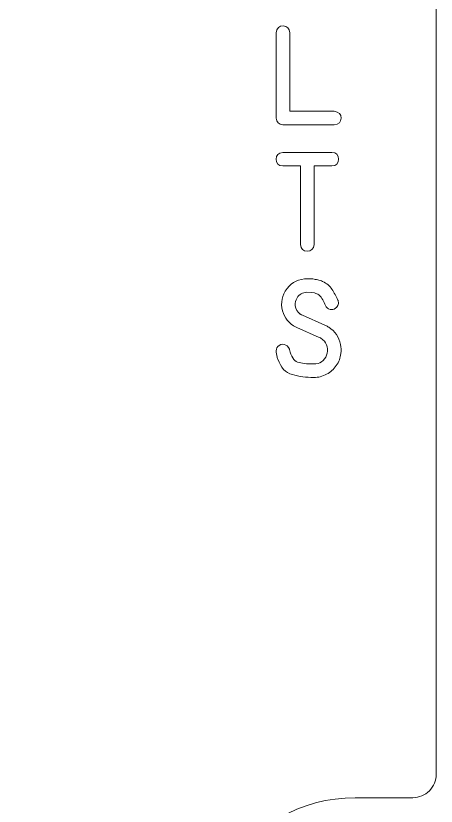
# Model space of a CAD drawing. Header units: millimetres. Extents: x -72 to 72, y -60 to 60.
# Drawn here: x 53.74 to 71.73, y -31.64 to 2.21 of the extents above; entities that cross this region are included whole.
import ezdxf

# ---------------------------------------------------------------- set-up
doc = ezdxf.new("R2010")
doc.units = ezdxf.units.MM
doc.layers.add('CUT', color=7, linetype='Continuous')
doc.layers.add('ENGRAVE', color=1, linetype='Continuous')

msp = doc.modelspace()

# ---------------------------------------------------------------- linework, layer by layer
at = {"layer": 'CUT', "lineweight": 9}
msp.add_open_spline([(70.6599, -60.1342), (70.9361, -60.152), (71.2072, -60.0547), (71.409, -59.8654), (71.409, -59.8654), (71.6108, -59.676), (71.7252, -59.413), (71.725, -59.1363), (71.725, -59.1363), (71.725, -59.1363), (71.725, -45.2787), (71.725, -45.2787), (71.725, -45.2787), (71.7248, -45.0133), (71.6193, -44.7589), (71.4315, -44.5713), (71.4315, -44.5713), (71.2437, -44.3838), (70.9904, -44.2785), (70.725, -44.2787), (70.725, -44.2787), (70.725, -44.2787), (68.2625, -44.2787), (68.2625, -44.2787), (68.2625, -44.2787), (65.9403, -44.2787), (63.7945, -43.0398), (62.6333, -41.0287), (62.6333, -41.0287), (61.4722, -39.0176), (61.4722, -36.5398), (62.6333, -34.5287), (62.6333, -34.5287), (63.7945, -32.5176), (65.9403, -31.2787), (68.2625, -31.2787), (68.2625, -31.2787), (68.2625, -31.2787), (70.725, -31.2787), (70.725, -31.2787), (70.725, -31.2787), (70.9904, -31.2785), (71.2448, -31.173), (71.4324, -30.9852), (71.4324, -30.9852), (71.6199, -30.7974), (71.7252, -30.5441), (71.725, -30.2787), (71.725, -30.2787), (71.725, -30.2787), (71.725, 40.4463), (71.725, 40.4463), (71.725, 40.4463), (71.7248, 40.7117), (71.6193, 40.9661), (71.4315, 41.1537), (71.4315, 41.1537), (71.2437, 41.3412), (70.9904, 41.4465), (70.725, 41.4463), (70.725, 41.4463), (70.725, 41.4463), (68.2625, 41.4463), (68.2625, 41.4463), (68.2625, 41.4463), (65.9403, 41.4463), (63.7945, 42.6852), (62.6333, 44.6963), (62.6333, 44.6963), (61.4722, 46.7074), (61.4722, 49.1852), (62.6333, 51.1963), (62.6333, 51.1963), (63.7945, 53.2074), (65.9403, 54.4463), (68.2625, 54.4463), (68.2625, 54.4463), (68.2625, 54.4463), (70.725, 54.4463), (70.725, 54.4463), (70.725, 54.4463), (70.9904, 54.4465), (71.2448, 54.552), (71.4324, 54.7398), (71.4324, 54.7398), (71.6199, 54.9276), (71.7252, 55.1809), (71.725, 55.4463), (71.725, 55.4463), (71.725, 55.4463), (71.725, 59.2206), (71.725, 59.2206), (71.725, 59.2206), (71.7248, 59.486), (71.6193, 59.7404), (71.4315, 59.928), (71.4315, 59.928), (71.2437, 60.1155), (70.9904, 60.2208), (70.725, 60.2206), (70.725, 60.2206), (70.725, 60.2206), (-70.725, 60.2206), (-70.725, 60.2206), (-70.725, 60.2206), (-70.9904, 60.2204), (-71.2448, 60.1148), (-71.4324, 59.9271), (-71.4324, 59.9271), (-71.6199, 59.7393), (-71.7252, 59.486), (-71.725, 59.2206), (-71.725, 59.2206), (-71.725, 59.2206), (-71.725, 55.4463), (-71.725, 55.4463), (-71.725, 55.4463), (-71.7248, 55.1809), (-71.6192, 54.9265), (-71.4315, 54.7389), (-71.4315, 54.7389), (-71.2437, 54.5514), (-70.9904, 54.4461), (-70.725, 54.4463), (-70.725, 54.4463), (-70.725, 54.4463), (-68.2625, 54.4463), (-68.2625, 54.4463), (-68.2625, 54.4463), (-65.9403, 54.4463), (-63.7944, 53.2074), (-62.6333, 51.1963), (-62.6333, 51.1963), (-61.4722, 49.1852), (-61.4722, 46.7074), (-62.6333, 44.6963), (-62.6333, 44.6963), (-63.7944, 42.6852), (-65.9403, 41.4463), (-68.2625, 41.4463), (-68.2625, 41.4463), (-68.2625, 41.4463), (-70.725, 41.4463), (-70.725, 41.4463), (-70.725, 41.4463), (-70.9904, 41.4461), (-71.2448, 41.3405), (-71.4324, 41.1528), (-71.4324, 41.1528), (-71.6199, 40.965), (-71.7252, 40.7117), (-71.725, 40.4463), (-71.725, 40.4463), (-71.725, 40.4463), (-71.725, -30.2787), (-71.725, -30.2787), (-71.725, -30.2787), (-71.7248, -30.5441), (-71.6192, -30.7985), (-71.4315, -30.9861), (-71.4315, -30.9861), (-71.2437, -31.1736), (-70.9904, -31.2789), (-70.725, -31.2787), (-70.725, -31.2787), (-70.725, -31.2787), (-68.2625, -31.2787), (-68.2625, -31.2787), (-68.2625, -31.2787), (-65.9403, -31.2787), (-63.7944, -32.5176), (-62.6333, -34.5287), (-62.6333, -34.5287), (-61.4722, -36.5398), (-61.4722, -39.0176), (-62.6333, -41.0287), (-62.6333, -41.0287), (-63.7944, -43.0398), (-65.9403, -44.2787), (-68.2625, -44.2787), (-68.2625, -44.2787), (-68.2625, -44.2787), (-70.725, -44.2787), (-70.725, -44.2787), (-70.725, -44.2787), (-70.9904, -44.2789), (-71.2448, -44.3845), (-71.4324, -44.5722), (-71.4324, -44.5722), (-71.6199, -44.76), (-71.7252, -45.0133), (-71.725, -45.2787), (-71.725, -45.2787), (-71.725, -45.2787), (-71.725, -49.9113), (-71.725, -49.9113), (-71.725, -49.9113), (-71.7247, -50.4387), (-71.3163, -50.8752), (-70.7901, -50.9092), (-70.7901, -50.9092), (-70.7901, -50.9092), (70.6599, -60.1342), (70.6599, -60.1342)], degree=3, knots=[0, 0, 0, 0, 0.0192308, 0.0192308, 0.0192308, 0.0192308, 0.0384615, 0.0384615, 0.0384615, 0.0384615, 0.0576923, 0.0576923, 0.0576923, 0.0576923, 0.0769231, 0.0769231, 0.0769231, 0.0769231, 0.0961538, 0.0961538, 0.0961538, 0.0961538, 0.1153846, 0.1153846, 0.1153846, 0.1153846, 0.1346154, 0.1346154, 0.1346154, 0.1346154, 0.1538462, 0.1538462, 0.1538462, 0.1538462, 0.1730769, 0.1730769, 0.1730769, 0.1730769, 0.1923077, 0.1923077, 0.1923077, 0.1923077, 0.2115385, 0.2115385, 0.2115385, 0.2115385, 0.2307692, 0.2307692, 0.2307692, 0.2307692, 0.25, 0.25, 0.25, 0.25, 0.2692308, 0.2692308, 0.2692308, 0.2692308, 0.2884615, 0.2884615, 0.2884615, 0.2884615, 0.3076923, 0.3076923, 0.3076923, 0.3076923, 0.3269231, 0.3269231, 0.3269231, 0.3269231, 0.3461538, 0.3461538, 0.3461538, 0.3461538, 0.3653846, 0.3653846, 0.3653846, 0.3653846, 0.3846154, 0.3846154, 0.3846154, 0.3846154, 0.4038462, 0.4038462, 0.4038462, 0.4038462, 0.4230769, 0.4230769, 0.4230769, 0.4230769, 0.4423077, 0.4423077, 0.4423077, 0.4423077, 0.4615385, 0.4615385, 0.4615385, 0.4615385, 0.4807692, 0.4807692, 0.4807692, 0.4807692, 0.5, 0.5, 0.5, 0.5, 0.5192308, 0.5192308, 0.5192308, 0.5192308, 0.5384615, 0.5384615, 0.5384615, 0.5384615, 0.5576923, 0.5576923, 0.5576923, 0.5576923, 0.5769231, 0.5769231, 0.5769231, 0.5769231, 0.5961538, 0.5961538, 0.5961538, 0.5961538, 0.6153846, 0.6153846, 0.6153846, 0.6153846, 0.6346154, 0.6346154, 0.6346154, 0.6346154, 0.6538462, 0.6538462, 0.6538462, 0.6538462, 0.6730769, 0.6730769, 0.6730769, 0.6730769, 0.6923077, 0.6923077, 0.6923077, 0.6923077, 0.7115385, 0.7115385, 0.7115385, 0.7115385, 0.7307692, 0.7307692, 0.7307692, 0.7307692, 0.75, 0.75, 0.75, 0.75, 0.7692308, 0.7692308, 0.7692308, 0.7692308, 0.7884615, 0.7884615, 0.7884615, 0.7884615, 0.8076923, 0.8076923, 0.8076923, 0.8076923, 0.8269231, 0.8269231, 0.8269231, 0.8269231, 0.8461538, 0.8461538, 0.8461538, 0.8461538, 0.8653846, 0.8653846, 0.8653846, 0.8653846, 0.8846154, 0.8846154, 0.8846154, 0.8846154, 0.9038462, 0.9038462, 0.9038462, 0.9038462, 0.9230769, 0.9230769, 0.9230769, 0.9230769, 0.9423077, 0.9423077, 0.9423077, 0.9423077, 0.9615385, 0.9615385, 0.9615385, 0.9615385, 1, 1, 1, 1], dxfattribs=at)
at = {"layer": 'ENGRAVE', "lineweight": 9}
for points, knots in [([(65.1692, -2.4552), (64.9999, -2.4439), (64.9018, -2.3487), (64.8757, -2.1681), (64.8757, -2.1681), (64.8757, -2.1681), (64.8757, 1.4867), (64.8757, 1.4867), (64.8757, 1.4867), (64.9046, 1.685), (65.0055, 1.7823), (65.1777, 1.7795), (65.1777, 1.7795), (65.3498, 1.776), (65.4437, 1.6779), (65.4585, 1.4867), (65.4585, 1.4867), (65.4585, 1.4867), (65.4585, -1.8781), (65.4585, -1.8781), (65.4585, -1.8781), (65.4585, -1.8781), (67.3663, -1.8767), (67.3663, -1.8767), (67.3663, -1.8767), (67.5624, -1.8985), (67.6591, -1.9973), (67.657, -2.173), (67.657, -2.173), (67.6549, -2.3487), (67.5575, -2.4425), (67.3642, -2.4552), (67.3642, -2.4552), (67.3642, -2.4552), (65.1692, -2.4552), (65.1692, -2.4552)], [0, 0, 0, 0, 0.1, 0.1, 0.1, 0.1, 0.2, 0.2, 0.2, 0.2, 0.3, 0.3, 0.3, 0.3, 0.4, 0.4, 0.4, 0.4, 0.5, 0.5, 0.5, 0.5, 0.6, 0.6, 0.6, 0.6, 0.7, 0.7, 0.7, 0.7, 0.8, 0.8, 0.8, 0.8, 1, 1, 1, 1]), ([(65.9234, -7.5802), (65.9234, -7.5802), (65.9234, -4.219), (65.9234, -4.219), (65.9234, -4.219), (65.9234, -4.219), (65.165, -4.219), (65.165, -4.219), (65.165, -4.219), (64.9724, -4.2042), (64.8757, -4.1068), (64.8764, -3.929), (64.8764, -3.929), (64.8771, -3.7505), (64.9738, -3.6524), (65.165, -3.6362), (65.165, -3.6362), (65.165, -3.6362), (67.2633, -3.6362), (67.2633, -3.6362), (67.2633, -3.6362), (67.4531, -3.651), (67.549, -3.7491), (67.5497, -3.929), (67.5497, -3.929), (67.5504, -4.1082), (67.4545, -4.2056), (67.2633, -4.219), (67.2633, -4.219), (67.2633, -4.219), (66.5069, -4.219), (66.5069, -4.219), (66.5069, -4.219), (66.5069, -4.219), (66.5069, -7.5802), (66.5069, -7.5802), (66.5069, -7.5802), (66.4752, -7.7757), (66.3736, -7.8723), (66.2014, -7.8695), (66.2014, -7.8695), (66.03, -7.8667), (65.9376, -7.77), (65.9234, -7.5802)], [0, 0, 0, 0, 0.0833333, 0.0833333, 0.0833333, 0.0833333, 0.1666667, 0.1666667, 0.1666667, 0.1666667, 0.25, 0.25, 0.25, 0.25, 0.3333333, 0.3333333, 0.3333333, 0.3333333, 0.4166667, 0.4166667, 0.4166667, 0.4166667, 0.5, 0.5, 0.5, 0.5, 0.5833333, 0.5833333, 0.5833333, 0.5833333, 0.6666667, 0.6666667, 0.6666667, 0.6666667, 0.75, 0.75, 0.75, 0.75, 0.8333333, 0.8333333, 0.8333333, 0.8333333, 1, 1, 1, 1]), ([(66.955, -11.0331), (66.955, -11.0331), (66.9881, -11.0472), (66.9881, -11.0472), (66.9881, -11.0472), (66.9881, -11.0472), (67.0255, -11.0655), (67.0255, -11.0655), (67.0255, -11.0655), (67.0255, -11.0655), (67.0587, -11.0846), (67.0587, -11.0846), (67.0587, -11.0846), (67.0678, -11.0916), (67.0791, -11.098), (67.0904, -11.1043), (67.0904, -11.1043), (67.1024, -11.11), (67.1137, -11.117), (67.125, -11.1234), (67.125, -11.1234), (67.3973, -11.3026), (67.5667, -11.551), (67.6309, -11.8677), (67.6309, -11.8677), (67.6556, -11.9919), (67.6612, -12.1196), (67.6478, -12.2502), (67.6478, -12.2502), (67.6252, -12.4378), (67.5596, -12.6107), (67.4503, -12.7701), (67.4503, -12.7701), (67.3409, -12.9296), (67.2033, -13.0524), (67.0382, -13.1391), (67.0382, -13.1391), (66.8604, -13.233), (66.6763, -13.2796), (66.4858, -13.2796), (66.4858, -13.2796), (66.1662, -13.2796), (65.8614, -13.2386), (65.57, -13.1568), (65.57, -13.1568), (65.2793, -13.0749), (65.0718, -12.8555), (64.9484, -12.4985), (64.9484, -12.4985), (64.9314, -12.4526), (64.9194, -12.4061), (64.911, -12.3581), (64.911, -12.3581), (64.9025, -12.3094), (64.8926, -12.2614), (64.882, -12.2128), (64.882, -12.2128), (64.8616, -12.114), (64.8856, -12.0265), (64.9554, -11.9503), (64.9554, -11.9503), (65.0246, -11.8748), (65.1114, -11.8459), (65.2144, -11.8635), (65.2144, -11.8635), (65.3237, -11.8861), (65.3992, -11.9531), (65.4423, -12.066), (65.4423, -12.066), (65.4423, -12.066), (65.4486, -12.0851), (65.4486, -12.0851), (65.4486, -12.0851), (65.5142, -12.3842), (65.6299, -12.5627), (65.7943, -12.6206), (65.7943, -12.6206), (65.9594, -12.6784), (66.188, -12.7045), (66.4815, -12.6989), (66.4815, -12.6989), (66.7518, -12.6989), (66.9373, -12.5719), (67.0382, -12.3186), (67.0382, -12.3186), (67.082, -12.2057), (67.089, -12.0879), (67.0587, -11.9658), (67.0587, -11.9658), (67.0283, -11.8445), (66.9684, -11.7422), (66.8788, -11.661), (66.8788, -11.661), (66.8385, -11.6264), (66.7863, -11.5947), (66.7214, -11.5644), (66.7214, -11.5644), (66.7214, -11.5644), (65.7647, -11.1446), (65.7647, -11.1446), (65.7647, -11.1446), (65.7647, -11.1446), (65.7336, -11.1276), (65.7336, -11.1276), (65.7336, -11.1276), (65.4204, -10.9625), (65.2264, -10.7276), (65.1509, -10.4228), (65.1509, -10.4228), (65.0584, -10.07), (65.1226, -9.7539), (65.3442, -9.4731), (65.3442, -9.4731), (65.565, -9.193), (65.8557, -9.0526), (66.2148, -9.0526), (66.2148, -9.0526), (66.2148, -9.0526), (66.4427, -9.0589), (66.4427, -9.0589), (66.4427, -9.0589), (66.5168, -9.0724), (66.5888, -9.0858), (66.6572, -9.0992), (66.6572, -9.0992), (66.7264, -9.1119), (66.7962, -9.1344), (66.8661, -9.1662), (66.8661, -9.1662), (67.0396, -9.2473), (67.173, -9.3595), (67.2654, -9.5013), (67.2654, -9.5013), (67.3578, -9.6431), (67.4411, -9.797), (67.5152, -9.9621), (67.5152, -9.9621), (67.5222, -9.9776), (67.5286, -9.9952), (67.5342, -10.0157), (67.5342, -10.0157), (67.549, -10.0834), (67.542, -10.1448), (67.513, -10.1998), (67.513, -10.1998), (67.4968, -10.2344), (67.4792, -10.2605), (67.4615, -10.2781), (67.4615, -10.2781), (67.4439, -10.2965), (67.4291, -10.3085), (67.4185, -10.3155), (67.4185, -10.3155), (67.3465, -10.3663), (67.2682, -10.3819), (67.1828, -10.3607), (67.1828, -10.3607), (67.0968, -10.3416), (67.0319, -10.2866), (66.986, -10.1956), (66.986, -10.1956), (66.95, -10.1159), (66.9119, -10.034), (66.8717, -9.9508), (66.8717, -9.9508), (66.8308, -9.8675), (66.7736, -9.7984), (66.701, -9.7426), (66.701, -9.7426), (66.6706, -9.7208), (66.641, -9.7045), (66.6128, -9.6947), (66.6128, -9.6947), (66.5845, -9.6841), (66.5535, -9.6728), (66.5189, -9.6601), (66.5189, -9.6601), (66.5189, -9.6601), (66.3849, -9.6375), (66.3849, -9.6375), (66.3849, -9.6375), (66.3849, -9.6375), (66.1944, -9.6312), (66.1944, -9.6312), (66.1944, -9.6312), (66.0095, -9.634), (65.8684, -9.7137), (65.771, -9.871), (65.771, -9.871), (65.7047, -9.9719), (65.68, -10.0841), (65.6963, -10.2083), (65.6963, -10.2083), (65.7153, -10.3607), (65.7873, -10.4792), (65.9114, -10.5639), (65.9114, -10.5639), (65.9171, -10.5674), (65.9227, -10.5724), (65.9298, -10.5773), (65.9298, -10.5773), (65.9368, -10.5815), (65.9446, -10.5865), (65.9524, -10.5907), (65.9524, -10.5907), (65.9524, -10.5907), (65.9757, -10.6006), (65.9757, -10.6006), (65.9757, -10.6006), (65.9757, -10.6006), (66.0003, -10.6112), (66.0003, -10.6112), (66.0003, -10.6112), (66.0003, -10.6112), (66.955, -11.0331), (66.955, -11.0331)], [0, 0, 0, 0, 0.0181818, 0.0181818, 0.0181818, 0.0181818, 0.0363636, 0.0363636, 0.0363636, 0.0363636, 0.0545455, 0.0545455, 0.0545455, 0.0545455, 0.0727273, 0.0727273, 0.0727273, 0.0727273, 0.0909091, 0.0909091, 0.0909091, 0.0909091, 0.1090909, 0.1090909, 0.1090909, 0.1090909, 0.1272727, 0.1272727, 0.1272727, 0.1272727, 0.1454545, 0.1454545, 0.1454545, 0.1454545, 0.1636364, 0.1636364, 0.1636364, 0.1636364, 0.1818182, 0.1818182, 0.1818182, 0.1818182, 0.2, 0.2, 0.2, 0.2, 0.2181818, 0.2181818, 0.2181818, 0.2181818, 0.2363636, 0.2363636, 0.2363636, 0.2363636, 0.2545455, 0.2545455, 0.2545455, 0.2545455, 0.2727273, 0.2727273, 0.2727273, 0.2727273, 0.2909091, 0.2909091, 0.2909091, 0.2909091, 0.3090909, 0.3090909, 0.3090909, 0.3090909, 0.3272727, 0.3272727, 0.3272727, 0.3272727, 0.3454545, 0.3454545, 0.3454545, 0.3454545, 0.3636364, 0.3636364, 0.3636364, 0.3636364, 0.3818182, 0.3818182, 0.3818182, 0.3818182, 0.4, 0.4, 0.4, 0.4, 0.4181818, 0.4181818, 0.4181818, 0.4181818, 0.4363636, 0.4363636, 0.4363636, 0.4363636, 0.4545455, 0.4545455, 0.4545455, 0.4545455, 0.4727273, 0.4727273, 0.4727273, 0.4727273, 0.4909091, 0.4909091, 0.4909091, 0.4909091, 0.5090909, 0.5090909, 0.5090909, 0.5090909, 0.5272727, 0.5272727, 0.5272727, 0.5272727, 0.5454545, 0.5454545, 0.5454545, 0.5454545, 0.5636364, 0.5636364, 0.5636364, 0.5636364, 0.5818182, 0.5818182, 0.5818182, 0.5818182, 0.6, 0.6, 0.6, 0.6, 0.6181818, 0.6181818, 0.6181818, 0.6181818, 0.6363636, 0.6363636, 0.6363636, 0.6363636, 0.6545455, 0.6545455, 0.6545455, 0.6545455, 0.6727273, 0.6727273, 0.6727273, 0.6727273, 0.6909091, 0.6909091, 0.6909091, 0.6909091, 0.7090909, 0.7090909, 0.7090909, 0.7090909, 0.7272727, 0.7272727, 0.7272727, 0.7272727, 0.7454545, 0.7454545, 0.7454545, 0.7454545, 0.7636364, 0.7636364, 0.7636364, 0.7636364, 0.7818182, 0.7818182, 0.7818182, 0.7818182, 0.8, 0.8, 0.8, 0.8, 0.8181818, 0.8181818, 0.8181818, 0.8181818, 0.8363636, 0.8363636, 0.8363636, 0.8363636, 0.8545455, 0.8545455, 0.8545455, 0.8545455, 0.8727273, 0.8727273, 0.8727273, 0.8727273, 0.8909091, 0.8909091, 0.8909091, 0.8909091, 0.9090909, 0.9090909, 0.9090909, 0.9090909, 0.9272727, 0.9272727, 0.9272727, 0.9272727, 0.9454545, 0.9454545, 0.9454545, 0.9454545, 0.9636364, 0.9636364, 0.9636364, 0.9636364, 1, 1, 1, 1])]:
    msp.add_open_spline(points, degree=3, knots=knots, dxfattribs=at)

doc.saveas('drawing.dxf')
